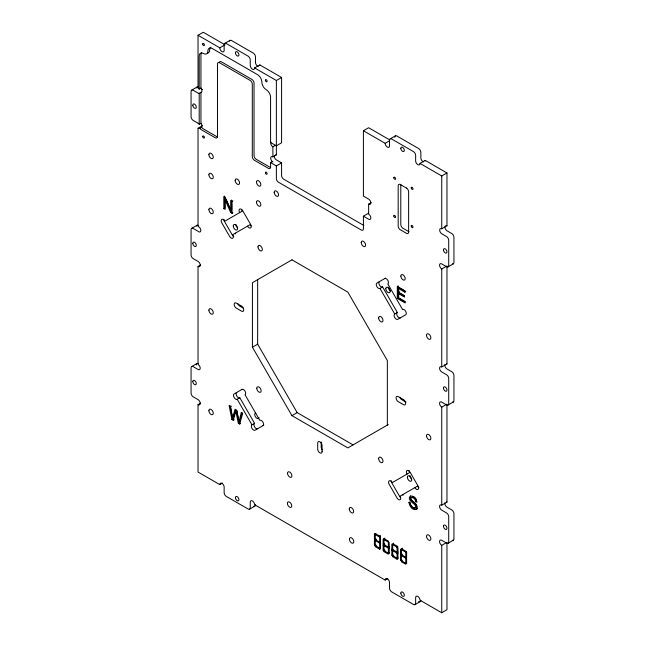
<?xml version="1.0" encoding="UTF-8"?>
<svg xmlns="http://www.w3.org/2000/svg" width="645" height="645" viewBox="0 0 645 645"><rect width="100%" height="100%" fill="white"/><g stroke="black" fill="none" stroke-linecap="round" stroke-linejoin="round"><path stroke-width="0.97" d="M411.534 497.771C412.671 495.134 416.743 499.045 416.476 501.125L415.606 501.633C415.428 496.352 406.826 496.061 412.671 501.6C414.469 502.302 419.298 507.873 414.896 507.478M239.706 420.266L239.859 421.435L242.085 412.357L241.214 412.865L238.989 421.935L236.747 410.244L235.078 409.269L232.555 418.17L230.588 406.64L229.177 405.81L230.047 405.31M236.425 411.913L236.739 410.688A44.465 25.671 60 0 0 236.973 411.889L239.206 422.733L240.537 423.515L239.666 424.015L238.336 423.233L236.102 412.389A44.465 25.671 60 0 1 235.868 411.188L233.28 420.282L231.869 419.452L229.177 405.81M239.666 424.015L242.601 413.679L241.214 412.865M235.699 409.639L233.425 417.662L233.119 415.63M410.647 495.666L410.284 497.94L411.679 500.593M417.637 508.76C413.945 510.453 409.889 505.511 409.801 501.947L408.93 502.447C411.615 515.008 424.071 508.703 412.066 500.705M198.031 35.265L203.256 32.25L225.016 44.811L219.792 47.827L198.031 35.265L198.031 88.034A3.08 1.774 60 0 1 199.2 89.099L200.942 88.099L200.942 55.027A6.152 3.556 60 0 1 201.522 52.85M224.783 43.409L229.999 40.393M191.702 90.139L196.927 87.123M197.894 123.13L193.242 120.446A3.08 1.774 60 0 1 191.065 116.681L191.065 91.55A3.08 1.774 60 0 1 193.242 90.292L198.031 93.057A3.08 1.774 60 0 0 199.2 93.34L200.942 92.332A3.08 1.774 60 0 0 200.942 88.099M219.792 47.827A3.08 1.774 60 0 0 221.969 51.6A3.08 1.774 60 0 0 224.146 50.342L224.146 44.811A3.08 1.774 60 0 1 226.314 43.554L248.075 56.123A3.08 1.774 60 0 1 250.252 59.888L250.252 65.419A3.08 1.774 60 0 0 252.429 69.184A3.08 1.774 60 0 0 254.606 67.927L259.83 64.911L281.591 77.481L281.591 142.811L276.366 145.826L270.578 142.481L270.578 97.242A6.152 3.556 60 0 0 266.224 89.703A6.152 3.556 60 0 1 261.87 82.165A6.152 3.556 60 0 0 257.516 74.627L212.253 48.496A6.152 3.556 60 0 0 207.908 51.011A6.152 3.556 60 0 1 203.554 53.519A6.152 3.556 60 0 0 199.2 56.034L199.2 89.099M198.031 123.211A3.08 1.774 60 0 1 199.2 124.275L200.942 123.276L200.942 92.332M254.606 67.927L276.366 80.496L281.591 77.481M222.404 483.097L219.792 484.605L198.031 472.043L198.031 404.633A3.08 1.774 60 0 0 200.208 403.375A3.08 1.774 60 0 0 198.031 399.61L193.242 396.844A3.08 1.774 60 0 1 191.065 393.071L191.065 367.948A3.08 1.774 60 0 1 193.242 366.691L198.031 369.456A3.08 1.774 60 0 0 200.208 368.198A3.08 1.774 60 0 0 198.031 364.433L198.031 266.433A3.08 1.774 60 0 0 200.208 265.176A3.08 1.774 60 0 0 198.031 261.41L193.242 258.645A3.08 1.774 60 0 1 191.065 254.872L191.065 229.749A3.08 1.774 60 0 1 193.242 228.491L198.031 231.257A3.08 1.774 60 0 0 200.813 230.45A3.08 1.774 60 0 0 198.031 226.435L198.031 128.234L202.385 125.719M198.031 128.234A3.08 1.774 60 0 0 199.845 128.153L201.587 127.146A3.08 1.774 60 0 0 200.942 123.276M199.845 128.153A3.08 1.774 60 0 0 201.377 129.758L215.309 137.772A3.08 1.774 60 0 0 217.478 136.514L217.478 64.073A3.08 1.774 60 0 1 219.655 62.815L250.123 80.407A3.08 1.774 60 0 1 252.292 84.173L252.292 156.542A3.08 1.774 60 0 0 254.469 160.307L268.401 168.353A3.08 1.774 60 0 0 270.578 167.095L270.578 162.58L272.311 161.573L272.883 161.903A3.08 1.774 60 0 1 270.707 158.138A3.08 1.774 60 0 1 272.883 156.88L272.883 146.826L275.496 145.319M272.883 156.88L276.366 154.873L276.366 80.496M270.578 162.58L276.366 165.926L281.591 162.911L281.591 175.472A3.08 1.774 60 0 0 283.768 179.245L363.844 225.476M225.129 199.869L226 199.37L231.531 212.003L230.66 212.511L225.129 199.869L225.178 209.375L223.847 208.617L223.791 196.523L225.21 197.338L230.741 209.964L231.611 209.456L231.563 199.966M230.741 209.964L230.692 200.466L232.023 201.224L232.893 200.716M223.847 208.617L224.718 208.117L224.662 196.024M191.702 228.338L196.927 225.323M276.366 165.926L276.366 178.488A3.08 1.774 60 0 0 278.543 182.261L361.232 229.999A3.08 1.774 60 0 0 363.409 228.741L363.409 216.18L368.634 219.195A3.08 1.774 60 0 0 370.811 217.937A3.08 1.774 60 0 0 368.634 214.172L368.634 204.118A3.08 1.774 60 0 0 370.811 202.861A3.08 1.774 60 0 0 368.634 199.095L363.409 196.08L363.409 130.75L368.634 127.734L389.524 139.796M230.66 212.511L232.079 213.318L232.95 212.818M390.161 138.885L395.385 135.869M363.409 130.75L385.17 143.311L389.524 140.795M198.031 266.433L200.643 264.926M385.17 143.311A3.08 1.774 60 0 0 387.347 147.076A3.08 1.774 60 0 0 389.524 145.826L389.524 140.296A3.08 1.774 60 0 1 391.7 139.038L413.461 151.599A3.08 1.774 60 0 1 415.638 155.372L415.638 160.895A3.08 1.774 60 0 0 417.815 164.669A3.08 1.774 60 0 0 419.984 163.411L425.208 160.395L446.969 172.957L446.969 225.766L441.744 228.781A3.08 1.774 60 0 0 439.697 230.104A3.08 1.774 60 0 0 441.744 233.796L446.534 236.562A3.08 1.774 60 0 1 448.71 240.327L448.71 265.426A3.08 1.774 60 0 1 446.574 266.708L441.744 263.918A3.08 1.774 60 0 0 439.576 265.176A3.08 1.774 60 0 0 441.744 268.941L441.744 366.94A3.08 1.774 60 0 0 439.576 368.198A3.08 1.774 60 0 0 441.744 371.963L446.534 374.729A3.08 1.774 60 0 1 448.71 378.502L448.71 403.625A3.08 1.774 60 0 1 446.534 404.883L441.744 402.117A3.08 1.774 60 0 0 439.576 403.375A3.08 1.774 60 0 0 441.744 407.14L441.744 505.14A3.08 1.774 60 0 0 439.576 506.398A3.08 1.774 60 0 0 441.744 510.163L446.534 512.928A3.08 1.774 60 0 1 448.71 516.693L448.71 541.824A3.08 1.774 60 0 1 446.534 543.082L441.744 540.317A3.08 1.774 60 0 0 439.576 541.574A3.08 1.774 60 0 0 441.744 545.339L441.744 612.75L446.969 609.735L446.969 542.324M368.634 204.118L371.246 202.611M363.409 216.18L368.634 213.164M292.016 259.806L252.429 282.663L252.429 347.195L291.943 415.638L347.832 447.904L388.274 424.547M419.984 163.411L441.744 175.972L446.969 172.957M191.702 366.537L196.927 363.522M252.429 347.195L257.653 344.18L257.653 279.648M385.589 278.068L376.898 283.091A3.08 1.774 60 0 0 376.898 286.638A3.08 1.774 60 0 0 379.969 288.42L394.74 314.002A3.08 1.774 60 0 0 394.74 317.558A3.08 1.774 60 0 0 397.82 319.331L405.641 314.816A3.08 1.774 60 0 0 405.641 311.269A3.08 1.774 60 0 0 402.561 309.487L387.79 283.905A3.08 1.774 60 0 0 387.79 280.349A3.08 1.774 60 0 0 384.71 278.575M379.969 288.42L382.582 286.912L397.352 312.494A3.08 1.774 60 0 0 397.352 316.05A3.08 1.774 60 0 0 400.432 317.824M404.52 296.079L399.569 293.217L398.699 293.717L398.699 297.829L405.108 301.529L405.108 302.948L397.312 298.45L397.312 286.388L398.183 285.888L398.183 297.95L405.116 301.949M398.699 288.613L399.569 288.105L405.737 291.669L404.867 292.177L398.699 288.613L398.699 292.306L404.471 295.644L404.471 297.055L398.699 293.717M198.031 404.633L200.643 403.125M398.699 292.306L399.569 291.806M441.744 268.941L446.969 265.925M448.09 266.828L453.314 263.813M397.312 298.45L398.183 297.95M242.109 389.338L234.143 393.934A3.08 1.774 60 0 0 234.143 397.489A3.08 1.774 60 0 0 237.215 399.263L251.985 424.853A3.08 1.774 60 0 0 251.985 428.401A3.08 1.774 60 0 0 255.065 430.183L263.853 425.111M237.215 399.263L239.827 397.755L254.598 423.346A3.08 1.774 60 0 0 254.598 426.893A3.08 1.774 60 0 0 257.678 428.675M230.588 406.64L231.458 406.14M394.74 314.002L397.352 312.494M231.869 419.452L232.74 418.952L234.151 419.774L233.28 420.282M238.336 423.233L239.206 422.733M251.985 424.853L254.598 423.346M291.943 415.638L297.168 412.623L353.057 444.889M441.744 366.94L446.969 363.925L446.969 266.933M249.615 509.131L254.839 506.115M441.744 407.14L446.969 404.125M448.073 405.036L453.298 402.02M380.518 542.622L374.423 539.107L374.423 534.084L375.293 533.576L380.518 536.592L380.518 542.622L379.647 543.13M375.293 534.584L376.164 534.084M374.423 539.107L375.293 538.607M380.518 535.592L379.647 536.092L379.647 549.153L380.518 548.653L380.518 543.63L374.423 540.115L374.423 545.138L380.518 548.653M374.423 540.115L375.293 539.607M379.647 537.1L380.518 536.592M375.293 540.615L376.164 540.115L376.164 539.107M441.744 505.14L446.969 502.124L446.969 405.125M383.993 538.607L388.346 541.115L388.346 554.184L383.993 551.668L383.993 538.607L384.863 538.099M374.423 545.138L375.293 544.638M379.647 542.122L380.518 541.623M383.993 539.607L384.863 539.107M375.293 545.638L376.164 545.138L376.164 546.138L375.293 546.646L375.293 533.576M384.863 544.13L383.122 545.138L383.122 550.161L389.217 553.676L389.217 542.622L383.122 539.107L383.122 544.13L383.993 543.63M379.647 548.153L380.518 547.645M383.993 545.638L384.863 545.138M383.122 550.161L383.993 549.661M388.346 547.145L389.217 546.646M392.7 544.63L393.571 544.13L393.571 543.122M383.993 551.668L384.863 551.169L384.863 550.161M397.054 547.145L397.925 546.646L392.7 543.63L392.7 556.691L397.054 559.207L397.925 558.707L397.925 547.645L391.829 544.13L391.829 549.153L392.7 548.653M397.925 558.707L391.829 555.184L391.829 550.161L392.7 549.661M388.346 553.176L389.217 552.676M392.7 550.661L393.571 550.161M391.829 555.184L392.7 554.684M397.054 552.168L397.925 551.668M401.408 549.661L402.278 549.153L402.278 548.153M397.054 553.176L397.925 552.676L391.829 549.153M392.7 556.691L393.571 556.192L393.571 555.184M406.624 552.676L400.537 549.153L400.537 554.184L401.408 553.676M401.408 554.684L402.278 554.184M405.753 552.168L406.624 551.668L406.624 557.699L400.537 554.184M397.054 558.199L397.925 557.699M401.408 555.692L402.278 555.184M400.537 560.215L406.624 563.73L406.624 558.707L400.537 555.184L400.537 560.215L401.408 559.707M405.753 557.199L406.624 556.691M401.408 560.715L402.278 560.215M401.408 561.722L405.753 564.23L405.753 551.169L401.408 548.653L401.408 561.722L402.278 561.215M405.753 563.23L406.624 562.722M441.744 545.339L446.098 542.832M448.073 543.235L453.298 540.22M219.792 484.605A3.08 1.774 60 0 1 221.969 483.347A3.08 1.774 60 0 1 224.146 487.12L224.146 492.643A3.08 1.774 60 0 0 226.314 496.416L248.075 508.978A3.08 1.774 60 0 0 250.252 507.72L250.252 502.189A3.08 1.774 60 0 1 252.429 500.939A3.08 1.774 60 0 1 254.606 504.704L385.17 580.089L387.782 578.581M415.001 604.607L420.218 601.591M408.93 502.447L410.236 503.068C410.833 510.139 420.742 508.8 412.824 503.011C403.254 495.433 416.081 492.651 416.928 502.278L415.606 501.633M200.063 88.196L202.457 89.582M409.059 231.789L402.972 228.274A3.08 1.774 60 0 1 400.795 224.5L400.795 184.301M281.591 162.911L276.366 159.895A3.08 1.774 60 0 1 274.262 155.518M397.312 286.388L404.867 290.75L404.867 292.177M291.943 259.846L347.832 292.112L387.347 360.555L387.347 425.087M243.294 308.141L239.811 306.133A3.08 1.774 60 0 1 237.924 303.787M406.06 402.117L401.706 399.602A3.08 1.774 60 0 1 399.827 397.264M374.423 534.084L380.518 537.599M383.122 544.13L389.217 547.645M383.122 545.138L389.217 548.653M391.829 550.161L397.925 553.676M375.293 546.646L379.647 549.153M441.744 612.75L419.984 600.189A3.08 1.774 60 0 0 417.815 596.415A3.08 1.774 60 0 0 415.638 597.673L415.638 603.204A3.08 1.774 60 0 1 413.461 604.462L391.7 591.892A3.08 1.774 60 0 1 389.524 588.127L389.524 582.596A3.08 1.774 60 0 0 387.347 578.831A3.08 1.774 60 0 0 385.17 580.089M257.653 344.18L297.168 412.623M230.241 406.286L232.74 418.952M232.023 201.224L232.079 213.318M441.744 175.972L441.744 228.781M397.054 546.138L397.054 559.207M321.194 442.075L321.194 447.098A3.08 1.774 60 0 0 322.282 449.904M199.2 93.34L199.2 124.275M255.476 504.704A3.08 1.774 60 0 1 253.864 506.204M196.29 364.933A3.08 1.774 60 0 1 198.466 363.675M196.362 226.129A3.08 1.774 60 0 1 198.466 225.476M196.362 87.93A3.08 1.774 60 0 1 198.466 87.277M229.443 41.191A3.08 1.774 60 0 1 231.539 40.538L253.3 53.108A3.08 1.774 60 0 1 255.476 56.873L255.476 62.404A3.08 1.774 60 0 0 258.218 66.411M259.83 64.911A3.08 1.774 60 0 1 259.758 65.524M275.802 154.631A3.08 1.774 60 0 1 276.366 154.873M394.748 137.28A3.08 1.774 60 0 1 396.925 136.022L418.686 148.584A3.08 1.774 60 0 1 420.854 152.357L420.854 157.88A3.08 1.774 60 0 0 423.596 161.895M425.208 160.395A3.08 1.774 60 0 1 425.136 161M445.187 226.032A3.08 1.774 60 0 0 446.969 230.781L451.758 233.546A3.08 1.774 60 0 1 453.935 237.312L453.935 262.41A3.08 1.774 60 0 1 452.355 263.918M445.937 225.548A3.08 1.774 60 0 1 446.969 225.766M444.865 364.57A3.08 1.774 60 0 0 446.969 368.948L451.758 371.714A3.08 1.774 60 0 1 453.935 375.487L453.935 400.61A3.08 1.774 60 0 1 452.322 402.109M446.404 363.683A3.08 1.774 60 0 1 446.969 363.925M444.865 502.769A3.08 1.774 60 0 0 446.969 507.147L451.758 509.913A3.08 1.774 60 0 1 453.935 513.686L453.935 538.809A3.08 1.774 60 0 1 452.322 540.308M446.404 501.883A3.08 1.774 60 0 1 446.969 502.124M420.854 600.189A3.08 1.774 60 0 1 418.686 601.446M237.505 227.83A3.08 1.774 60 0 1 235.893 224.468M411.591 479.098A3.08 1.774 60 0 1 409.978 475.744M390.596 290.992A3.08 1.774 60 0 1 388.419 287.227M241.956 389.427A3.08 1.774 60 0 1 245.036 391.201A3.08 1.774 60 0 1 245.036 394.756L259.806 420.338A3.08 1.774 60 0 1 262.886 422.112A3.08 1.774 60 0 1 262.886 425.668M239.682 212.608A3.08 1.774 60 0 1 239.682 209.053A3.08 1.774 60 0 1 242.754 210.834L250.574 224.371A3.08 1.774 60 0 1 250.574 227.927A3.08 1.774 60 0 1 247.495 226.145M414.872 487.62A3.08 1.774 60 0 0 417.944 489.394A3.08 1.774 60 0 0 417.944 485.838L410.131 472.301A3.08 1.774 60 0 0 407.051 470.528A3.08 1.774 60 0 0 407.051 474.083M201.587 127.146A3.08 1.774 60 0 0 203.119 128.75L217.051 136.764A3.08 1.774 60 0 0 217.607 137.006M219.292 62.46A3.08 1.774 60 0 1 221.396 61.815L251.856 79.4A3.08 1.774 60 0 1 254.033 83.173L254.033 155.534A3.08 1.774 60 0 0 256.21 159.307L270.142 167.345A3.08 1.774 60 0 0 270.698 167.587M259.008 417.629A3.08 1.774 60 0 1 255.581 416.993A3.08 1.774 60 0 1 255.823 412.961M241.73 209.649A3.08 1.774 60 0 0 242.294 211.1L224.911 221.138A3.08 1.774 60 0 0 221.832 219.356A3.08 1.774 60 0 0 221.832 222.912L229.644 236.449A3.08 1.774 60 0 0 232.724 238.231A3.08 1.774 60 0 0 232.724 234.675L250.107 224.637A3.08 1.774 60 0 0 251.082 225.855M223.807 219.26A3.08 1.774 60 0 0 224.444 221.404L232.256 234.941A3.08 1.774 60 0 0 233.796 236.57M235.336 233.167A3.08 1.774 60 0 1 235.683 233.885M382.582 286.912A3.08 1.774 60 0 1 379.502 285.13A3.08 1.774 60 0 1 379.502 281.583M239.827 397.755A3.08 1.774 60 0 1 236.747 395.982A3.08 1.774 60 0 1 236.747 392.426M400.61 497.634A3.08 1.774 60 0 1 399.634 496.416L391.813 482.879A3.08 1.774 60 0 1 391.176 480.735M402.706 494.642A3.08 1.774 60 0 1 403.052 495.36M419.016 487.733A3.08 1.774 60 0 1 417.484 486.112L400.102 496.15A3.08 1.774 60 0 1 400.102 499.698A3.08 1.774 60 0 1 397.022 497.924L389.201 484.387A3.08 1.774 60 0 1 389.201 480.831A3.08 1.774 60 0 1 392.281 482.605L409.664 472.575A3.08 1.774 60 0 1 409.027 470.431M272.883 146.826A3.08 1.774 60 0 1 270.892 142.158M210.923 47.182A6.152 3.556 60 0 0 209.641 50.004A6.152 3.556 60 0 1 207.472 53.1M406.447 188.066L400.36 184.551A3.08 1.774 60 0 0 398.183 185.808L398.183 226.008A3.08 1.774 60 0 0 400.36 229.781L406.447 233.297A3.08 1.774 60 0 0 408.624 232.039L408.624 191.839A3.08 1.774 60 0 0 406.447 188.066M241.553 306.133L236.328 303.118A3.08 1.774 60 0 0 234.151 304.375A3.08 1.774 60 0 0 236.328 308.141L241.553 311.156A3.08 1.774 60 0 0 243.729 309.906A3.08 1.774 60 0 0 241.553 306.133M403.447 399.602L398.223 396.594A3.08 1.774 60 0 0 396.054 397.844A3.08 1.774 60 0 0 398.223 401.617L403.447 404.633A3.08 1.774 60 0 0 405.624 403.375A3.08 1.774 60 0 0 403.447 399.602M322.065 451.621L322.065 445.59A3.08 1.774 60 0 0 319.888 441.817A3.08 1.774 60 0 0 317.711 443.075L317.711 449.105A3.08 1.774 60 0 0 319.888 452.879A3.08 1.774 60 0 0 322.065 451.621M192.831 105.498A2.459 1.419 60 0 0 195.669 108.328A2.459 1.419 60 0 0 195.145 104.595A2.459 1.419 60 0 0 192.831 105.498M192.807 381.517A2.459 1.419 60 0 0 195.419 384.767A2.459 1.419 60 0 0 195.419 381.284A2.459 1.419 60 0 0 192.807 381.517M192.807 243.318A2.459 1.419 60 0 0 195.419 246.567A2.459 1.419 60 0 0 195.419 243.084A2.459 1.419 60 0 0 192.807 243.318M235.457 52.858A2.459 1.419 60 0 0 238.069 56.099A2.459 1.419 60 0 0 238.069 52.624A2.459 1.419 60 0 0 235.457 52.858M400.835 148.334A2.459 1.419 60 0 0 403.447 151.583A2.459 1.419 60 0 0 403.447 148.1A2.459 1.419 60 0 0 400.835 148.334M443.486 249.865A2.459 1.419 60 0 0 446.098 253.114A2.459 1.419 60 0 0 446.098 249.631A2.459 1.419 60 0 0 443.486 249.865M443.486 526.247A2.459 1.419 60 0 0 446.098 529.497A2.459 1.419 60 0 0 446.098 526.014A2.459 1.419 60 0 0 443.486 526.247M443.486 388.048A2.459 1.419 60 0 0 446.098 391.297A2.459 1.419 60 0 0 446.098 387.814A2.459 1.419 60 0 0 443.486 388.048M400.835 593.15A2.459 1.419 60 0 0 403.447 596.399A2.459 1.419 60 0 0 403.447 592.916A2.459 1.419 60 0 0 400.835 593.15M235.457 497.666A2.459 1.419 60 0 0 238.069 500.915A2.459 1.419 60 0 0 238.069 497.44A2.459 1.419 60 0 0 235.457 497.666M378.639 317.945A3.08 1.774 60 0 0 381.905 322A3.08 1.774 60 0 0 381.905 317.654A3.08 1.774 60 0 0 378.639 317.945M378.639 458.651A3.08 1.774 60 0 0 381.905 462.715A3.08 1.774 60 0 0 381.905 458.361A3.08 1.774 60 0 0 378.639 458.651M257.992 246.922A3.08 1.774 60 0 0 261.257 250.978A3.08 1.774 60 0 0 261.257 246.624A3.08 1.774 60 0 0 257.992 246.922M256.783 388.298A3.08 1.774 60 0 0 260.048 392.362A3.08 1.774 60 0 0 260.048 388.008A3.08 1.774 60 0 0 256.783 388.298M202.715 136.506A1.234 0.71 60 0 0 204.013 138.127A1.234 0.71 60 0 0 204.013 136.385A1.234 0.71 60 0 0 202.715 136.506M265.385 172.691A1.234 0.71 60 0 0 266.691 174.311A1.234 0.71 60 0 0 266.691 172.57A1.234 0.71 60 0 0 265.385 172.691M256.508 182.132A3.08 1.774 60 0 0 259.774 186.195A3.08 1.774 60 0 0 259.774 181.842A3.08 1.774 60 0 0 256.508 182.132M256.508 202.232A3.08 1.774 60 0 0 259.774 206.295A3.08 1.774 60 0 0 259.774 201.941A3.08 1.774 60 0 0 256.508 202.232M208.907 154.647A3.08 1.774 60 0 0 212.173 158.71A3.08 1.774 60 0 0 212.173 154.357A3.08 1.774 60 0 0 208.907 154.647M208.907 174.755A3.08 1.774 60 0 0 212.173 178.81A3.08 1.774 60 0 0 212.173 174.464A3.08 1.774 60 0 0 208.907 174.755M426.514 335.311A3.08 1.774 60 0 0 429.78 339.375A3.08 1.774 60 0 0 429.78 335.021A3.08 1.774 60 0 0 426.514 335.311M208.907 310.189A3.08 1.774 60 0 0 212.173 314.252A3.08 1.774 60 0 0 212.173 309.898A3.08 1.774 60 0 0 208.907 310.189M208.907 209.681A3.08 1.774 60 0 0 212.173 213.745A3.08 1.774 60 0 0 212.173 209.391A3.08 1.774 60 0 0 208.907 209.681M426.514 435.818A3.08 1.774 60 0 0 429.78 439.882A3.08 1.774 60 0 0 429.78 435.528A3.08 1.774 60 0 0 426.514 435.818M361.232 242.593A3.08 1.774 60 0 0 364.498 246.656A3.08 1.774 60 0 0 364.498 242.302A3.08 1.774 60 0 0 361.232 242.593M208.907 410.696A3.08 1.774 60 0 0 212.173 414.759A3.08 1.774 60 0 0 212.173 410.405A3.08 1.774 60 0 0 208.907 410.696M274.19 192.339A3.08 1.774 60 0 0 277.455 196.403A3.08 1.774 60 0 0 277.455 192.049A3.08 1.774 60 0 0 274.19 192.339M426.514 536.334A3.08 1.774 60 0 0 429.78 540.389A3.08 1.774 60 0 0 429.78 536.035A3.08 1.774 60 0 0 426.514 536.334M349.437 539.18A3.08 1.774 60 0 0 352.694 543.243A3.08 1.774 60 0 0 352.694 538.889A3.08 1.774 60 0 0 349.437 539.18M349.284 508.945A3.08 1.774 60 0 0 352.549 513.009A3.08 1.774 60 0 0 352.549 508.655A3.08 1.774 60 0 0 349.284 508.945M393.829 215.962A1.234 0.71 60 0 0 395.135 217.583A1.234 0.71 60 0 0 395.135 215.841A1.234 0.71 60 0 0 393.829 215.962M393.829 177.762A1.234 0.71 60 0 0 395.135 179.391A1.234 0.71 60 0 0 395.135 177.649A1.234 0.71 60 0 0 393.829 177.762M411.236 226.008A1.234 0.71 60 0 0 412.542 227.637A1.234 0.71 60 0 0 412.542 225.895A1.234 0.71 60 0 0 411.236 226.008M411.236 187.816A1.234 0.71 60 0 0 412.542 189.445A1.234 0.71 60 0 0 412.542 187.703A1.234 0.71 60 0 0 411.236 187.816M287.396 503.366A3.08 1.774 60 0 0 290.661 507.43A3.08 1.774 60 0 0 290.661 503.076A3.08 1.774 60 0 0 287.396 503.366M287.549 473.301A3.08 1.774 60 0 0 290.814 477.365A3.08 1.774 60 0 0 290.814 473.011A3.08 1.774 60 0 0 287.549 473.301M400.868 276.1A3.08 1.774 60 0 0 404.125 280.156A3.08 1.774 60 0 0 404.125 275.81A3.08 1.774 60 0 0 400.868 276.1M235.191 180.447A3.08 1.774 60 0 0 238.457 184.51A3.08 1.774 60 0 0 238.457 180.157A3.08 1.774 60 0 0 235.191 180.447M202.715 44.037A1.234 0.71 60 0 0 204.022 45.666A1.234 0.71 60 0 0 204.022 43.925A1.234 0.71 60 0 0 202.715 44.037M265.385 80.222A1.234 0.71 60 0 0 266.691 81.85A1.234 0.71 60 0 0 266.691 80.109A1.234 0.71 60 0 0 265.385 80.222M385.807 288.734A3.08 1.774 60 0 0 389.072 292.798A3.08 1.774 60 0 0 389.072 288.444A3.08 1.774 60 0 0 385.807 288.734M407.366 477.252A3.08 1.774 60 0 0 410.631 481.307A3.08 1.774 60 0 0 410.631 476.953A3.08 1.774 60 0 0 407.366 477.252M233.28 225.976A3.08 1.774 60 0 0 236.546 230.039A3.08 1.774 60 0 0 236.546 225.686A3.08 1.774 60 0 0 233.28 225.976"/></g></svg>
